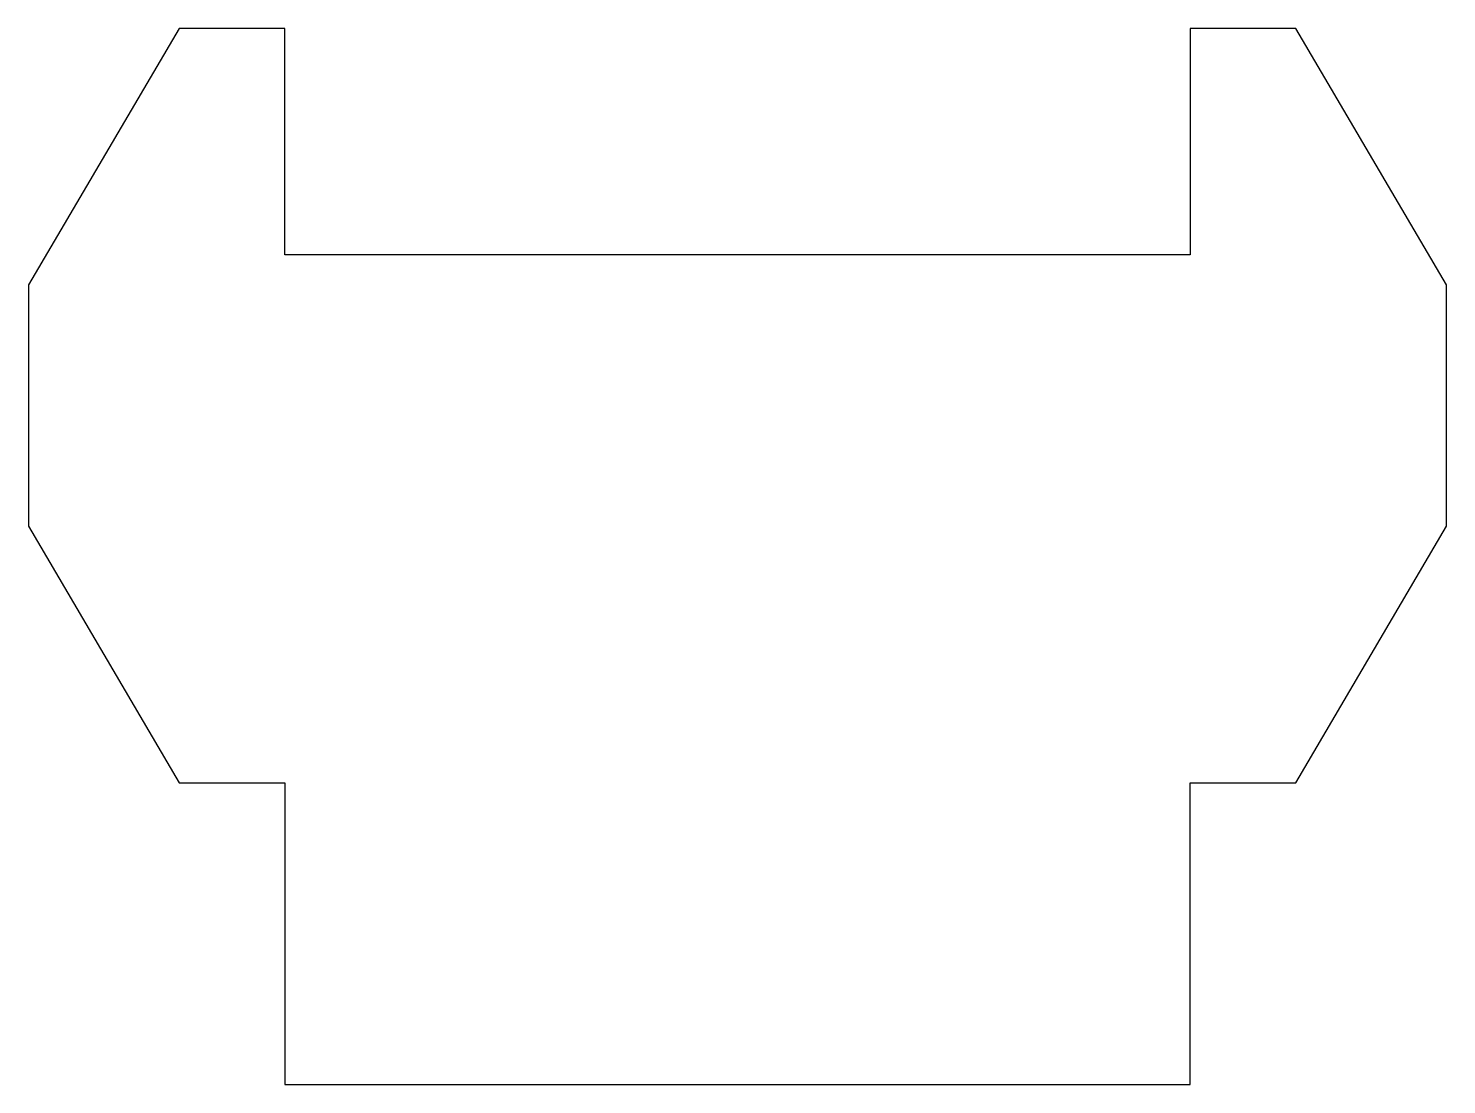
# Model space of a CAD drawing. Extents: x -47 to 47, y 0 to 70.
import ezdxf

# ---------------------------------------------------------------- set-up
doc = ezdxf.new("R2010")
doc.units = 0

msp = doc.modelspace()

# ---------------------------------------------------------------- linework, layer by layer
at = {"color": 7, "linetype": 'CONTINUOUS'}
for p, q in [((-37, 70), (-47, 53)), ((-30, 70), (-37, 70)), ((-30, 55), (-30, 70)), ((37, 70), (30, 70)), ((30, 70), (30, 55)), ((47, 53), (37, 70)), ((30, 55), (-30, 55)), ((-47, 53), (-47, 37)), ((47, 37), (47, 53)), ((-47, 37), (-37, 20)), ((37, 20), (47, 37)), ((-37, 20), (-30, 20)), ((-30, 20), (-30, 0)), ((30, 0), (30, 20)), ((30, 20), (37, 20)), ((-30, 0), (30, 0))]:
    msp.add_line(p, q, dxfattribs=at)

doc.saveas('drawing.dxf')
